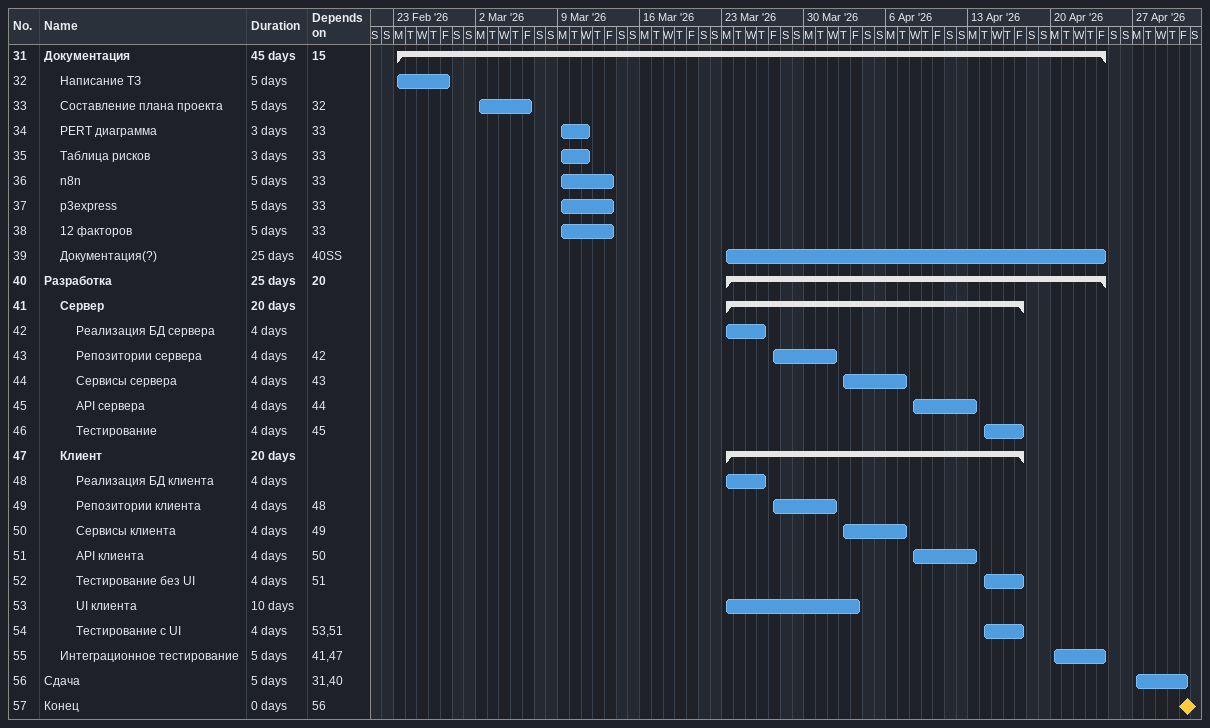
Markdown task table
| ID | Level | Task | Duration | Start | Finish | Predecessors |
|---|---|---|---|---|---|---|
| 31 | 1 | **Документация** | 45d | 2026-02-23 | 2026-04-24 | 15 |
| 32 | 2 | Написание ТЗ | 5d | 2026-02-23 | 2026-02-27 |  |
| 33 | 2 | Составление плана проекта | 5d | 2026-03-02 | 2026-03-06 | 32 |
| 34 | 2 | PERT диаграмма | 3d | 2026-03-09 | 2026-03-11 | 33 |
| 35 | 2 | Таблица рисков | 3d | 2026-03-09 | 2026-03-11 | 33 |
| 36 | 2 | n8n | 5d | 2026-03-09 | 2026-03-13 | 33 |
| 37 | 2 | p3express | 5d | 2026-03-09 | 2026-03-13 | 33 |
| 38 | 2 | 12 факторов | 5d | 2026-03-09 | 2026-03-13 | 33 |
| 39 | 2 | Документация(?) | 25d | 2026-03-23 | 2026-04-24 | 40SS |
| 40 | 1 | **Разработка** | 25d | 2026-03-23 | 2026-04-24 | 20 |
| 41 | 2 | **Сервер** | 20d | 2026-03-23 | 2026-04-17 |  |
| 42 | 3 | Реализация БД сервера | 4d | 2026-03-23 | 2026-03-26 |  |
| 43 | 3 | Репозитории сервера | 4d | 2026-03-27 | 2026-04-01 | 42 |
| 44 | 3 | Сервисы сервера | 4d | 2026-04-02 | 2026-04-07 | 43 |
| 45 | 3 | API сервера | 4d | 2026-04-08 | 2026-04-13 | 44 |
| 46 | 3 | Тестирование | 4d | 2026-04-14 | 2026-04-17 | 45 |
| 47 | 2 | **Клиент** | 20d | 2026-03-23 | 2026-04-17 |  |
| 48 | 3 | Реализация БД клиента | 4d | 2026-03-23 | 2026-03-26 |  |
| 49 | 3 | Репозитории клиента | 4d | 2026-03-27 | 2026-04-01 | 48 |
| 50 | 3 | Сервисы клиента | 4d | 2026-04-02 | 2026-04-07 | 49 |
| 51 | 3 | API клиента | 4d | 2026-04-08 | 2026-04-13 | 50 |
| 52 | 3 | Тестирование без UI | 4d | 2026-04-14 | 2026-04-17 | 51 |
| 53 | 3 | UI клиента | 10d | 2026-03-23 | 2026-04-03 |  |
| 54 | 3 | Тестирование с UI | 4d | 2026-04-14 | 2026-04-17 | 53, 51 |
| 55 | 2 | Интеграционное тестирование | 5d | 2026-04-20 | 2026-04-24 | 41, 47 |
| 56 | 1 | Сдача | 5d | 2026-04-27 | 2026-05-01 | 31, 40 |
| 57 | 1 | Конец | 0d | 2026-05-01 | 2026-05-01 | 56 |
